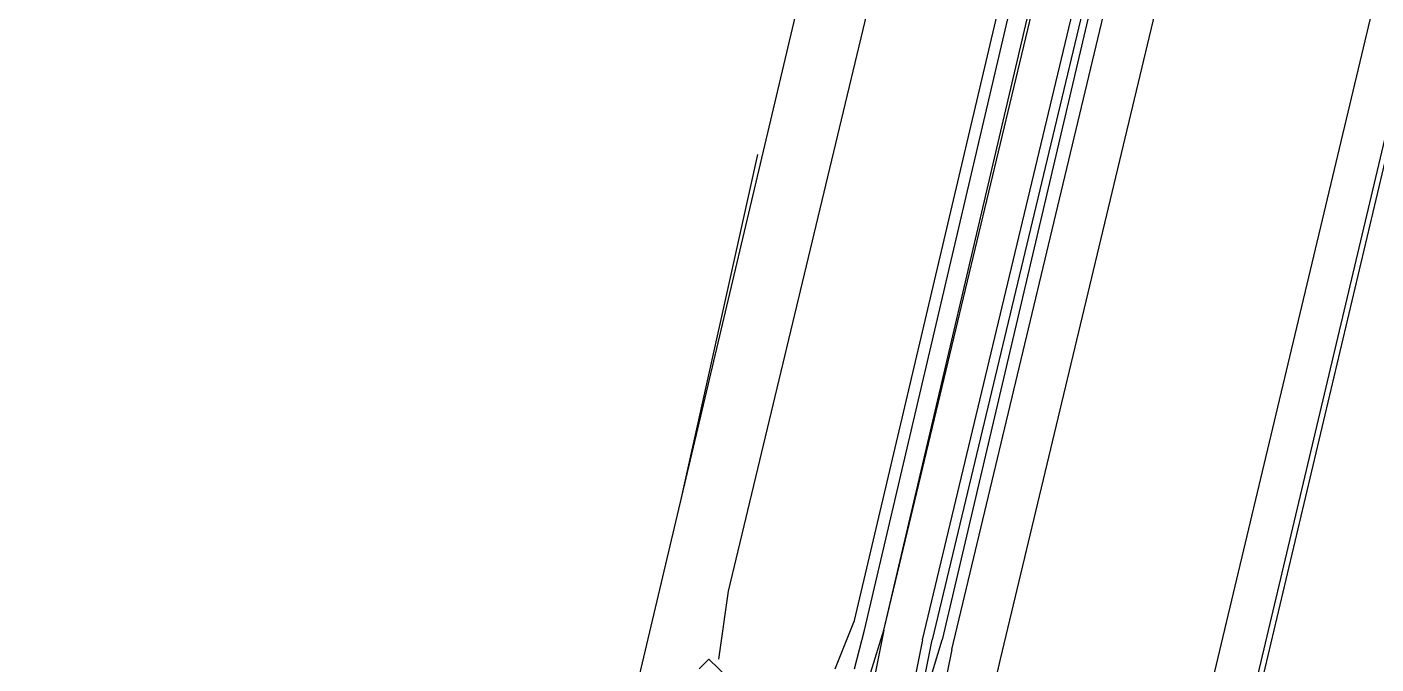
# Model space of a CAD drawing. Header units: feet. Extents: x -84 to 198, y -22 to 181.
# Drawn here: x 114.797 to 116.649, y 68.504 to 69.38 of the extents above; entities that cross this region are included whole.
import ezdxf

# ---------------------------------------------------------------- set-up
doc = ezdxf.new("R2010")
doc.units = ezdxf.units.FT
doc.layers.add('A-LINEA', color=7, linetype='CONTINUOUS')

msp = doc.modelspace()

# ---------------------------------------------------------------- linework, layer by layer
at = {"layer": 'A-LINEA'}
for p, q in [((121.8, 90.9511), (114.5867, 60.4578)), ((117.2133, 75.1511), (115.5733, 68.2178)), ((117.9733, 74.9778), (116.32, 68.0444)), ((115.76, 68.6044), (116.4667, 71.5511)), ((115.9333, 68.5644), (116.6267, 71.5111)), ((115.9467, 68.5511), (116.64, 71.5111)), ((115.9733, 68.5511), (116.6667, 71.5111)), ((115.9733, 68.5511), (116.68, 71.4978)), ((116.84, 71.4711), (116.1333, 68.5111)), ((115.8, 69.2044), (115.6933, 68.7244)), ((115.7467, 68.5111), (115.76, 68.6044)), ((115.9067, 68.4978), (115.9333, 68.5644)), ((115.9333, 68.4978), (115.9467, 68.5511)), ((116.1333, 68.5111), (116.04, 68.1111))]:
    msp.add_line(p, q, dxfattribs=at)
for points in [[(118.2, 75.6978), (115.0667, 62.4578), (114.5867, 60.4578), (117.1867, 59.8444), (117, 59.0311), (123.76, 57.4311), (119.2267, 38.2978), (126.2667, 36.6311)], [(116.0267, 68.5378), (116.7467, 71.5511), (116.76, 71.5511), (116.04, 68.5378)], [(116.0667, 68.5244), (116.7867, 71.5378), (116.7733, 71.5511), (116.76, 71.5511), (116.0533, 68.5378)], [(115.92, 68.3778), (115.9733, 68.5511), (115.96, 68.4844), (115.9733, 68.4711), (115.9733, 68.4711)], [(116.0267, 68.5378), (116, 68.4044), (116.0133, 68.3911), (116.0133, 68.4044), (116.04, 68.5378)], [(116.0667, 68.5244), (116.04, 68.3911), (116.0267, 68.3911), (116.0133, 68.4044), (116.0533, 68.5378)], [(115.7733, 68.4711), (115.7467, 68.4978), (115.7333, 68.5111), (115.72, 68.4978)]]:
    msp.add_lwpolyline(points, dxfattribs=at)

doc.saveas('drawing.dxf')
